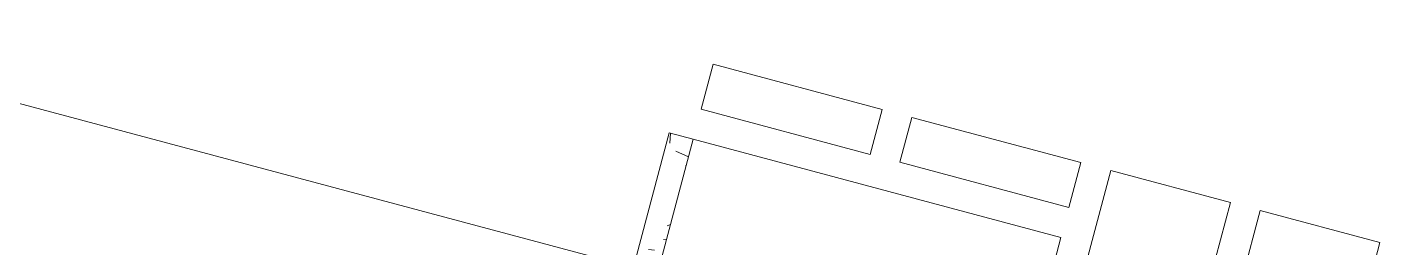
# Model space of a CAD drawing. Header units: metres. Extents: x 689715 to 690980, y 1005284 to 1006835.
# Drawn here: x 690823.428 to 690827.799, y 1005667.317 to 1005668.029 of the extents above; entities that cross this region are included whole.
import ezdxf

# ---------------------------------------------------------------- set-up
doc = ezdxf.new("R2010")
doc.units = ezdxf.units.M
doc.linetypes.add('PHANTOM', pattern=[2.5, 1.25, -0.25, 0.25, -0.25, 0.25, -0.25])
doc.layers.add('0_HUELLAS CASAS CASTILLA', color=1, linetype='Continuous')
doc.layers.add('0_NUMERO DE LOTE FASE V', color=3, linetype='Continuous')
for name, color, linetype, lineweight in [('Muros', 7, 'Continuous', 13), ('Patrón de corte', 7, 'Continuous', 13), ('Suelos', 7, 'Continuous', 9)]:
    doc.layers.add(name, color=color, linetype=linetype, lineweight=lineweight)

# ---------------------------------------------------------------- blocks, each defined once
blk = doc.blocks.new('012-AR_CASTILLA_MODELO B_rvt-1-PLANO CLAVE _8 CASAS EN HILERA_ - Dependent 1')
at = {"layer": 'Patrón de corte'}
h = blk.add_hatch(dxfattribs=at)
h.set_pattern_fill('HORMIGÓN', color=254, scale=0.9999999999999999, style=0, pattern_type=2)
h.set_pattern_definition([(49.99999999999996, (0, -2.328306436538696e-10), (0.4377584771638401, -0.03836033982117172), [0.04599999999999997, -0.5029999999999996]), (354.9999999999999, (0, -2.328306436538696e-10), (-0.0843952140696779, 0.4580987315439033), [0.037, -0.402]), (100.451, (0.03600000008009374, -0.003000000258907676), (0.3526758939897786, 0.4199401312074266), [0.03899999999999999, -0.427]), (46.18399999999996, (0, 0.121999999973923), (0.6506308650644553, -0.1004214988211121), [0.06899999999999998, -0.7539999999999997]), (96.63599999999995, (0.05400000012014061, 0.113999999826774), (0.570191611846052, 0.5938707988951815), [0.058, -0.6409999999999998]), (351.1839999999999, (0, 0.121999999973923), (0.5697220635397624, 0.5936975411065765), [0.05499999999999999, -0.6039999999999999]), (21, (0.06099999987054616, 0.09100000001490116), (0.3642747293136029, -0.245780230253577), [0.04599999999999997, -0.5029999999999996]), (326, (0.06099999987054616, 0.09100000001490116), (0.1482769546615402, 0.4415777901075864), [0.03699999999999999, -0.4019999999999999]), (71.451, (0.09099999989848584, 0.07100000022910535), (0.512048302653334, 0.1963072483374968), [0.03900000000000001, -0.4270000000000002]), (37.49999999999998, (0, -2.328306436538696e-10), (0.007375797972208928, 0.2022933454275577), [0.02, -0.3769999999999999, 0.02, -0.3879999999999999, -0.4039999999999999]), (37.49999999999998, (0, -2.328306436538696e-10), (0.007375797972208928, 0.2022933454275577), [-0.8059999999999998, 0.02, -0.384]), (7.49999999999994, (0, -2.328306436538696e-10), (0.1600503399492728, 0.2399435114399267), [0.02, -0.2129999999999999, 0.02, -0.3679999999999999, -0.154]), (7.49999999999994, (0, -2.328306436538696e-10), (0.1600503399492728, 0.2399435114399267), [-0.6209999999999999, 0.02, -0.134]), (327.5, (-0.136000000173226, -2.328306436538696e-10), (0.325416223879766, -0.01404568388630395), [0.02, -0.132, 0.02, -0.455, -0.6309999999999999]), (327.5, (-0.136000000173226, -2.328306436538696e-10), (0.325416223879766, -0.01404568388630395), [-0.6279999999999999, 0.02, -0.6109999999999999]), (317.4999999999999, (-0.1970000000437722, -2.328306436538696e-10), (0.3554815006055005, 0.06081860510782444), [0.01999999999999999, -0.1779999999999999, 0.01999999999999999, -0.2959999999999999, -0.4479999999999997]), (317.4999999999999, (-0.1970000000437722, -2.328306436538696e-10), (0.3554815006055005, 0.06081860510782444), [-0.5139999999999997, 0.01999999999999999, -0.4279999999999998])])
h.paths.add_polyline_path([(14.82183760160115, 90.85271324054338), (14.82183760165935, 92.30771324015222), (14.74183760175947, 92.30771324015222), (14.74183760146843, 90.85271324007772)], flags=0)
at = {"layer": 'Muros', "color": 253}
for p, q in [((14.82183760165935, 92.30771324015222), (14.74183760175947, 92.30771324015222)), ((14.74183760175947, 92.30771324015222), (14.74183760146843, 90.85271324007772)), ((14.82183760160115, 91.69771324028261), (14.82183760165935, 92.30771324015222))]:
    blk.add_line(p, q, dxfattribs=at)
at = {"layer": 'Suelos', "color": 9}
for p, q in [((8.086811900720932, 92.55771324038506), (7.521837601612788, 92.55771324015222)), ((7.521837601612788, 92.55771324015222), (7.521837601729203, 92.40771324024536)), ((8.086811900720932, 92.40771324024536), (8.086811900720932, 92.55771324038506)), ((8.751786199747585, 92.55771324015222), (8.186811900581233, 92.55771324015222)), ((8.186811900581233, 92.55771324015222), (8.186811900464818, 92.40771324024536)), ((8.751786199747585, 92.40771324024536), (8.751786199747585, 92.55771324015222)), ((9.251786199747585, 92.55771324015222), (8.851786199840717, 92.55771324038506)), ((8.851786199840717, 92.55771324038506), (8.851786199957132, 92.30771324038506)), ((9.251786199805792, 92.30771324015222), (9.251786199747585, 92.55771324015222)), ((9.751786199747585, 92.55771324015222), (9.351786199840717, 92.55771324015222)), ((9.351786199840717, 92.55771324015222), (9.351786199957132, 92.30771324015222)), ((9.751786199922208, 92.30771324015222), (9.751786199747585, 92.55771324015222)), ((7.521837601729203, 92.40771324024536), (8.086811900720932, 92.40771324024536)), ((8.186811900464818, 92.40771324024536), (8.751786199747585, 92.40771324024536)), ((8.751786199980415, 92.30771324015222), (7.521837601438165, 92.30771324015222)), ((8.751786199922208, 91.85771324043162), (8.751786199980415, 92.30771324015222)), ((8.851786199957132, 92.30771324038506), (8.851786199840717, 91.95771324005909)), ((14.74183760164306, 91.85771324043162), (11.73183760151733, 91.85771324019879))]:
    blk.add_line(p, q, dxfattribs=at)
blk = doc.blocks.new('CASTILLAS B BLOQUE 8')
at = {"layer": '0_HUELLAS CASAS CASTILLA', "color": 8, "lineweight": 5, "rotation": 90}
for p in [(365.6615329047199, -53.98183759307722), (365.6615329047199, -61.2818375939969)]:
    blk.add_blockref('012-AR_CASTILLA_MODELO B_rvt-1-PLANO CLAVE _8 CASAS EN HILERA_ - Dependent 1', p, dxfattribs=at)

msp = doc.modelspace()

# ---------------------------------------------------------------- block references
at = {"layer": '0_NUMERO DE LOTE FASE V', "linetype": 'PHANTOM', "rotation": 255.0660435229903}
msp.add_blockref('CASTILLAS B BLOQUE 8', (690940.9158403926, 1005919.815447902), dxfattribs=at)

doc.saveas('drawing.dxf')
